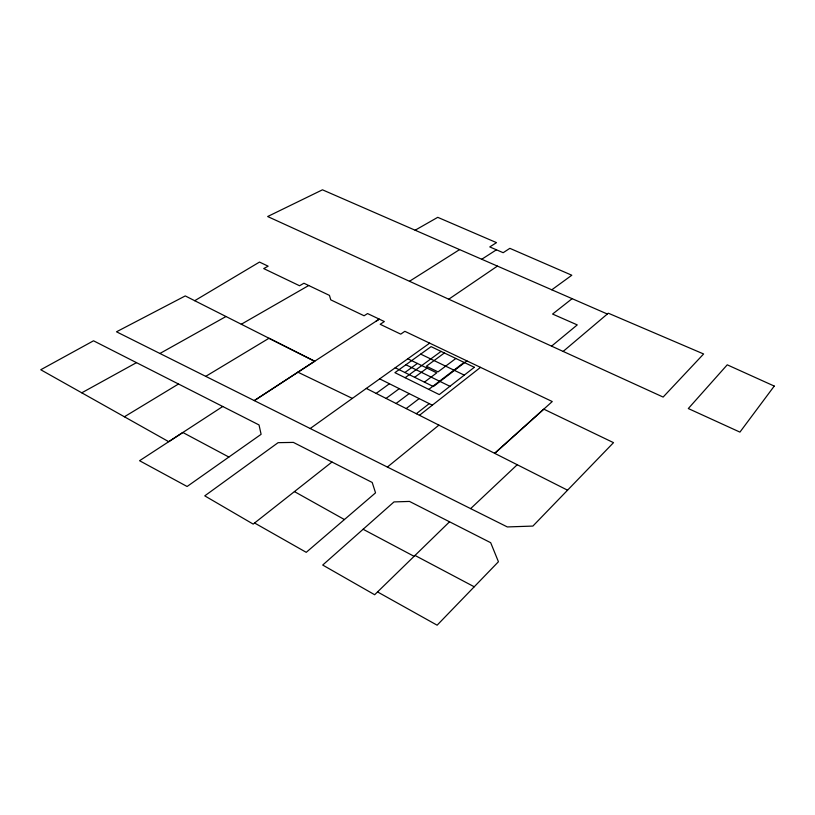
<?xml version="1.0" encoding="UTF-8"?>
<svg xmlns="http://www.w3.org/2000/svg" width="815" height="815" viewBox="0 0 815 815"><rect width="100%" height="100%" fill="white"/><g stroke="black" fill="none" stroke-linecap="round" stroke-linejoin="round"><path stroke-width="1.22" d="M194.714 300.704L259.496 262.073L268.145 266.189L263.703 268.573L299.553 285.749L303.934 283.243L329.464 295.397L330.747 299.839L364.091 315.772L367.555 313.561L384.344 321.548L380.177 324.299L400.736 334.14L404.841 331.318L552.254 401.54L494.685 453.344L543.788 409.14L613.512 442.647L532.888 526.072L507.327 526.938L116.494 331.797L185.27 295.927L314.621 361.3M449.534 521.804L374.656 594.736L322.709 565.05L394.002 501.918L409.497 501.429L490.691 542.709L498.434 561.739L437.125 625.187L377.549 591.924M470.622 508.631L517.219 464.744M331.98 462.013L253.18 524.096L204.759 495.856L278.109 442.667L293.38 442.402L372.211 482.47L375.542 492.841L306.236 552.326L254.565 522.996M563.155 351.418L608.306 313.204L703.61 353.975L663.135 397.068L267.646 216.535L322.465 189.814L607.348 314.02M551.572 346.141L577.254 324.9L552.58 314.06L572.14 298.657M387.39 467.046L438.908 425.135M419.45 415.293L480.514 367.351M416.322 413.714L429.23 403.629M428.782 389.397L464.081 362.4M466.913 360.882L433.376 386.544L395.224 367.759M406.165 408.57L419.165 398.606M396.08 403.476L409.181 393.614M424.421 382.133L436.748 372.863L407.806 358.773M455.85 358.468L438.032 371.885L426.388 366.23L444.369 352.987M386.086 398.413L399.269 388.663M414.621 377.314L427.029 368.125M405.147 377.712L441.068 351.408M376.153 393.401L389.427 383.753M404.882 372.516L417.382 363.439M551.816 289.794L571.814 275.236L509.854 248.341L503.171 252.701L489.764 246.925L496.518 242.636L437.747 217.33L415.13 230.217M310.189 428.527L429.688 343.146M448.77 299.207L497.415 266.098M375.837 321.385L379.27 319.134L254.3 400.613L314.733 361.228L269.011 338.256L205.716 376.357M222.739 406.491L168.725 441.689L40.75 369.755L93.521 340.802L259.027 424.941L261.106 434.324L187.104 486.494L139.569 460.72L182.845 432.49L228.872 457.042M481.726 259.262L496.427 249.808M409.497 281.277L459.589 249.604M124.389 416.781L178.485 384.018M241.311 324.238L308.712 285.515M159.903 353.486L225.989 316.515M81.775 392.81L136.472 362.655M297.913 372.19L352.355 398.403M420.693 354.118L464.265 375.124M405.89 364.753L449.931 386.3M379.668 378.873L432.337 405.177M366.302 388.419L567.535 490.172M414.998 555.443L474.228 586.78M363.103 529.271L414.071 556.309M294.429 491.588L344.409 519.542M774.25 386.076L739.928 432.113L688.318 408.549L727.235 364.825L774.25 386.076M474.32 367.29L439.285 394.592L394.908 372.659L431.084 346.64L474.32 367.29"/></g></svg>
